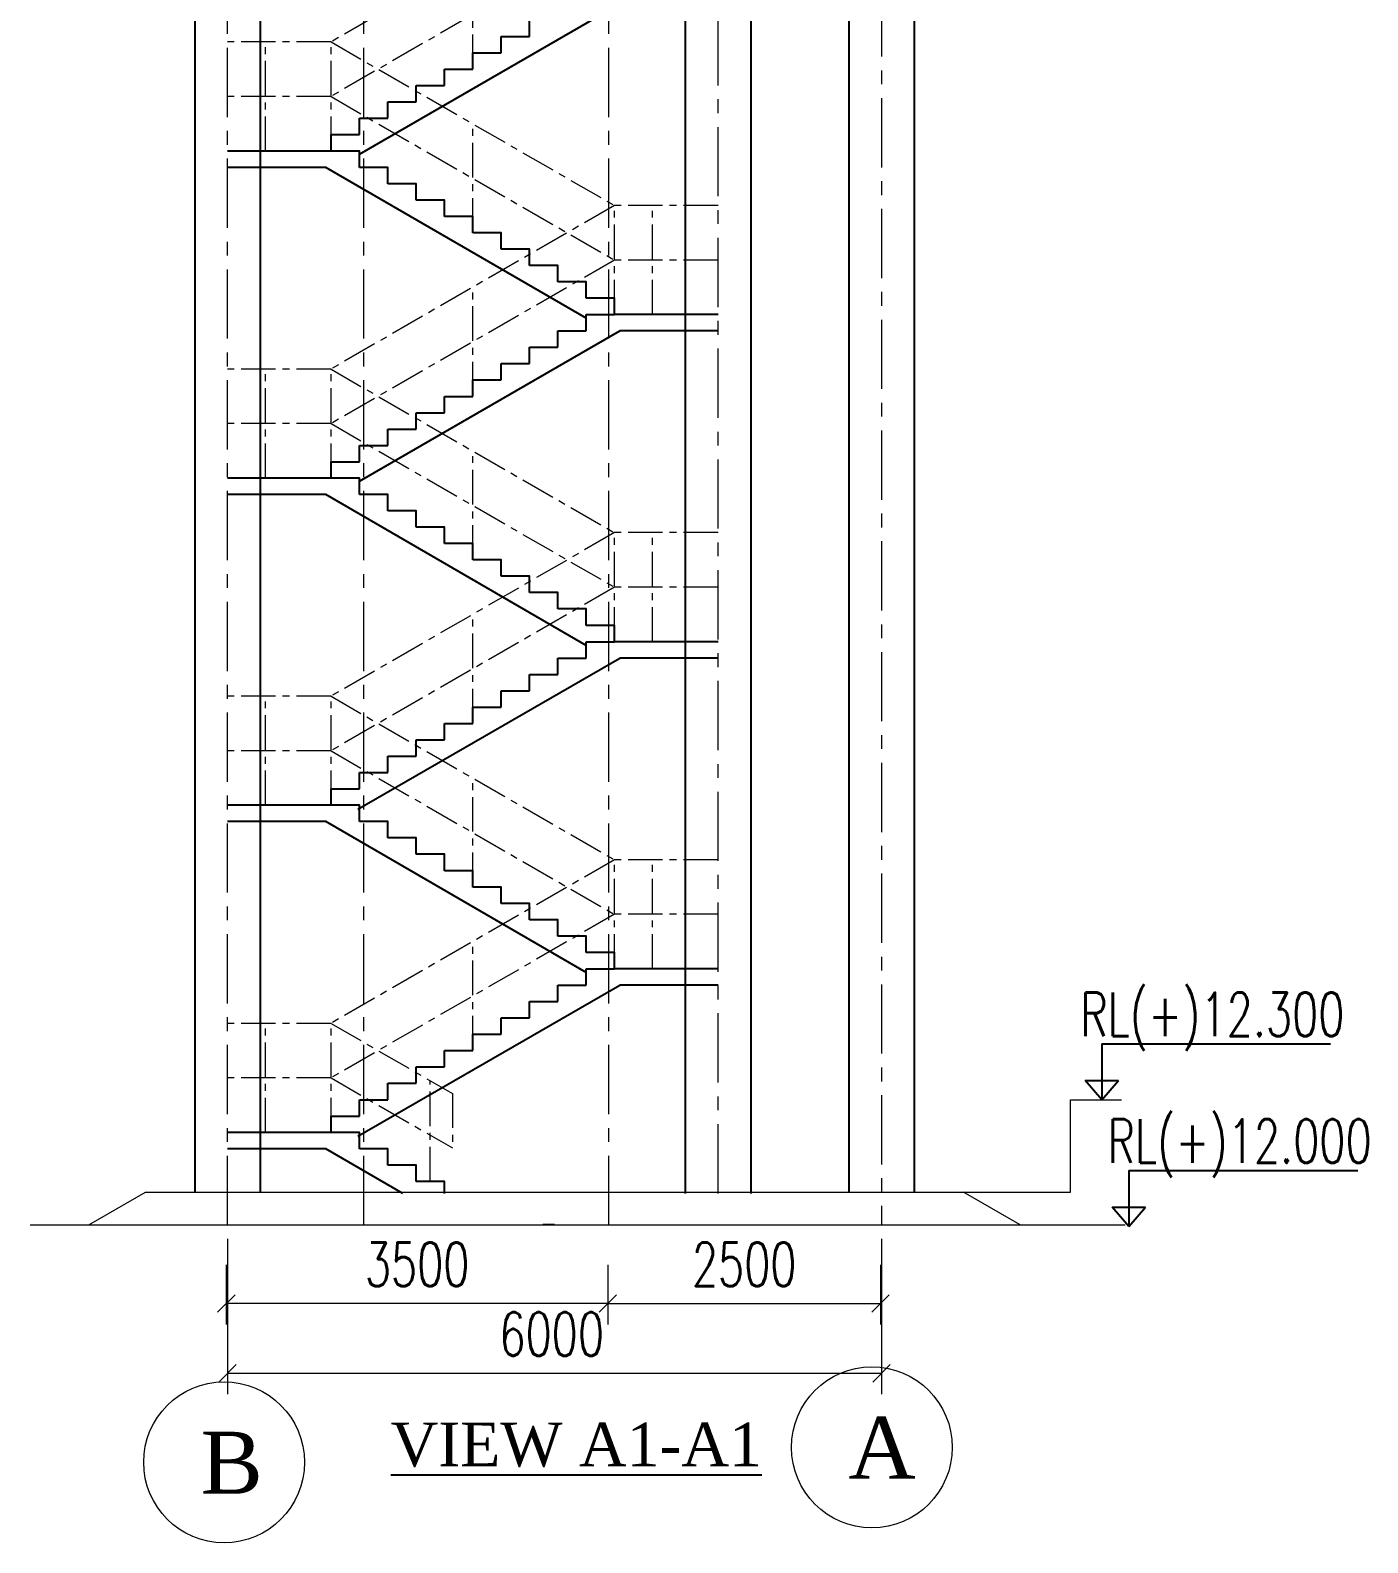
# Model space of a CAD drawing. Header units: millimetres. Extents: x -243837 to -5443, y 40 to 285140.
# Drawn here: x -94545 to -82275, y 88894 to 102764 of the extents above; entities that cross this region are included whole.
import ezdxf

# ---------------------------------------------------------------- set-up
doc = ezdxf.new("R2010")
doc.units = ezdxf.units.MM
doc.linetypes.add('CENTER', pattern=[50.8, 31.75, -6.35, 6.35, -6.35])
doc.linetypes.add('CENTER2', pattern=[1.125, 0.75, -0.125, 0.125, -0.125])
for name, color, linetype in [('035', 4, 'Continuous'), ('3', 3, 'Continuous'), ('object line', 4, 'Continuous')]:
    doc.layers.add(name, color=color, linetype=linetype)
for name, color, linetype, lineweight in [('DIM', 1, 'Continuous', 9), ('R-CENTER', 1, 'CENTER2', 5), ('R-OBJECT', 2, 'Continuous', 20), ('TEXT', 255, 'Continuous', 18)]:
    doc.layers.add(name, color=color, linetype=linetype, lineweight=lineweight)
doc.styles.add('KA', font='romans.shx', dxfattribs={"width": 0.7})
doc.styles.add('TIMES', font='times.ttf')
doc.dimstyles.new('rakesh$0', dxfattribs={"dimscale": 160, "dimtxt": 2.5, "dimasz": 1, "dimexe": 0.8, "dimexo": 0.8, "dimgap": 1, "dimtad": 1, "dimdec": 0, "dimzin": 0, "dimdsep": 46, "dimtxsty": 'KA', "dimblk": 'OBLIQUE', "dimcen": 1.5, "dimclrd": 1, "dimclre": 1, "dimclrt": 2, "dimadec": 0, "dimazin": 0, "dimtfac": 1, "dimtdec": 0, "dimtmove": 0, "dimatfit": 2, "dimfxl": 1, "dimtolj": 1, "dimtzin": 0, "dimlwd": -1, "dimlwe": -1, "dimarcsym": 1})

# ---------------------------------------------------------------- blocks, each defined once
blk = doc.blocks.new('_Oblique')
at = {"color": 0, "linetype": 'ByBlock', "lineweight": -2}
blk.add_line((-0.5, -0.5), (0.5, 0.5), dxfattribs=at)
blk = doc.blocks.new('*D327')
at = {"layer": 'DEFPOINTS', "color": 0, "ltscale": 10, "transparency": 16777216}
for p in [(-92736, 91808), (-86736, 91808), (-92736, 90447)]:
    blk.add_point(p, dxfattribs=at)
at = {"layer": 'R-OBJECT', "color": 1, "ltscale": 10, "transparency": 16777216}
for p, q in [((-92736, 91680), (-92736, 90255)), ((-86736, 91680), (-86736, 90255)), ((-86736, 90447), (-92736, 90447))]:
    blk.add_line(p, q, dxfattribs=at)
at = {"layer": 'R-OBJECT', "color": 1, "ltscale": 10, "transparency": 16777216, "xscale": 160, "yscale": 160, "zscale": 160, "rotation": 180}
blk.add_blockref('_Oblique', (-92736, 90447), dxfattribs=at)
at = {"layer": 'R-OBJECT', "color": 1, "ltscale": 10, "transparency": 16777216, "xscale": 160, "yscale": 160, "zscale": 160}
blk.add_blockref('_Oblique', (-86736, 90447), dxfattribs=at)
at = {"layer": 'R-OBJECT', "color": 2, "ltscale": 10, "transparency": 16777216, "insert": (-89761, 90807), "char_height": 400, "attachment_point": 5, "style": 'KA'}
blk.add_mtext('\\A1;6000', dxfattribs=at)
blk = doc.blocks.new('*D335')
at = {"layer": 'DEFPOINTS', "color": 0, "ltscale": 10, "transparency": 16777216}
for p in [(-89246, 91572, -6791), (-86746, 91572), (-86746, 91087)]:
    blk.add_point(p, dxfattribs=at)
at = {"layer": 'R-OBJECT', "color": 1, "ltscale": 10, "transparency": 16777216}
for p, q in [((-89246, 91444), (-89246, 90895)), ((-86746, 91444), (-86746, 90895)), ((-89246, 91087), (-86746, 91087))]:
    blk.add_line(p, q, dxfattribs=at)
at = {"layer": 'R-OBJECT', "color": 1, "ltscale": 10, "transparency": 16777216, "xscale": 160, "yscale": 160, "zscale": 160, "rotation": 180}
blk.add_blockref('_Oblique', (-89246, 91087), dxfattribs=at)
at = {"layer": 'R-OBJECT', "color": 1, "ltscale": 10, "transparency": 16777216, "xscale": 160, "yscale": 160, "zscale": 160}
blk.add_blockref('_Oblique', (-86746, 91087), dxfattribs=at)
at = {"layer": 'R-OBJECT', "color": 2, "ltscale": 10, "transparency": 16777216, "insert": (-87996, 91447), "char_height": 400, "attachment_point": 5, "style": 'KA'}
blk.add_mtext('\\A1;2500', dxfattribs=at)
blk = doc.blocks.new('*D336')
at = {"layer": 'DEFPOINTS', "color": 0, "ltscale": 10, "transparency": 16777216}
for p in [(-92746, 91572), (-89246, 91571, -6791), (-92746, 91087)]:
    blk.add_point(p, dxfattribs=at)
at = {"layer": 'R-OBJECT', "color": 1, "ltscale": 10, "transparency": 16777216}
for p, q in [((-92746, 91444), (-92746, 90895)), ((-89246, 91443), (-89246, 90895)), ((-89246, 91087), (-92746, 91087))]:
    blk.add_line(p, q, dxfattribs=at)
at = {"layer": 'R-OBJECT', "color": 1, "ltscale": 10, "transparency": 16777216, "xscale": 160, "yscale": 160, "zscale": 160, "rotation": 180}
blk.add_blockref('_Oblique', (-92746, 91087), dxfattribs=at)
at = {"layer": 'R-OBJECT', "color": 1, "ltscale": 10, "transparency": 16777216, "xscale": 160, "yscale": 160, "zscale": 160}
blk.add_blockref('_Oblique', (-89246, 91087), dxfattribs=at)
at = {"layer": 'R-OBJECT', "color": 2, "ltscale": 10, "transparency": 16777216, "insert": (-90996, 91447), "char_height": 400, "attachment_point": 5, "style": 'KA'}
blk.add_mtext('\\A1;3500', dxfattribs=at)
blk = doc.blocks.new('FDFGDGDFGDGD')
at = {"color": 1, "linetype": 'CENTER', "lineweight": 9, "ltscale": 10}
for p, q in [((3550, 9349, -2), (950, 7849, -2)), ((3550, 8849, -2), (950, 7349, -2)), ((2250, 7599, -2), (2250, 8599, -2)), ((950, 7849, -2), (0, 7849, -2)), ((350, 6849, -2), (350, 7849, -2)), ((950, 6849, -2), (950, 7849, -2)), ((950, 7849, -2), (3550, 6349, -2)), ((950, 7349, -2), (0, 7349, -2)), ((950, 7349, -2), (3550, 5849, -2)), ((2250, 6099, -2), (2250, 7099, -2)), ((3550, 6349, -2), (950, 4849, -2)), ((3550, 5349, -2), (3550, 6349, -2)), ((4500, 6349, -2), (3550, 6349, -2)), ((3900, 5349, -2), (3900, 6349, -2)), ((3550, 5849, -2), (950, 4349, -2)), ((4500, 5849, -2), (3550, 5849, -2)), ((2250, 4599, -2), (2250, 5599, -2)), ((950, 4849, -2), (0, 4849, -2)), ((350, 3849, -2), (350, 4849, -2)), ((950, 3849, -2), (950, 4849, -2)), ((950, 4849, -2), (3550, 3349, -2)), ((950, 4349, -2), (0, 4349, -2)), ((950, 4349, -2), (3550, 2849, -2)), ((2250, 3099, -2), (2250, 4099, -2)), ((3550, 3349, -2), (950, 1849, -2)), ((3550, 2349, -2), (3550, 3349, -2)), ((4500, 3349, -2), (3550, 3349, -2)), ((3900, 2349, -2), (3900, 3349, -2)), ((3550, 2849, -2), (950, 1349, -2)), ((4500, 2849, -2), (3550, 2849, -2)), ((2250, 1599, -2), (2250, 2599, -2)), ((950, 1849, -2), (0, 1849, -2)), ((350, 849, -2), (350, 1849, -2)), ((950, 849, -2), (950, 1849, -2)), ((950, 1849, -2), (3550, 349, -2)), ((950, 1349, -2), (0, 1349, -2)), ((950, 1349, -2), (3550, -151, -2)), ((2250, 99, -2), (2250, 1099, -2)), ((3550, 349, -2), (950, -1151, -2)), ((3550, -651, -2), (3550, 349, -2)), ((4500, 349, -2), (3550, 349, -2)), ((3900, -651, -2), (3900, 349, -2)), ((3550, -151, -2), (950, -1651, -2)), ((4500, -151, -2), (3550, -151, -2)), ((2250, -1401, -2), (2250, -401, -2)), ((950, -1151, -2), (0, -1151, -2)), ((350, -2151, -2), (350, -1151, -2)), ((950, -2151, -2), (950, -1151, -2)), ((950, -1151, -2), (2063, -1793, -2)), ((950, -1651, -2), (0, -1651, -2)), ((950, -1651, -2), (2063, -2293, -2)), ((1860, -2601, -2), (1860, -1676, -2)), ((2063, -1793, -2), (2063, -2293, -2))]:
    blk.add_line(p, q, dxfattribs=at)
at = {"layer": '035', "color": 3}
for p, q in [((1210, 6821, -2), (3598, 8199, -2)), ((2770, 7899, -2), (2770, 8049, -2)), ((2510, 7749, -2), (2510, 7899, -2)), ((2510, 7899, -2), (2770, 7899, -2)), ((2250, 7599, -2), (2250, 7749, -2)), ((2250, 7749, -2), (2510, 7749, -2)), ((1990, 7449, -2), (1990, 7599, -2)), ((1990, 7599, -2), (2250, 7599, -2)), ((1730, 7299, -2), (1730, 7449, -2)), ((1730, 7449, -2), (1990, 7449, -2)), ((1470, 7149, -2), (1470, 7299, -2)), ((1470, 7299, -2), (1730, 7299, -2)), ((1210, 6999, -2), (1210, 7149, -2)), ((1210, 7149, -2), (1470, 7149, -2)), ((950, 6849, -2), (950, 6999, -2)), ((950, 6999, -2), (1210, 6999, -2)), ((950, 6849, -2), (0, 6849, -2)), ((1195, 6849, -2), (945, 6849, -2)), ((902, 6699, -2), (0, 6699, -2)), ((3290, 5315, -2), (902, 6699, -2)), ((3290, 5199, -2), (3290, 5349, -2)), ((3290, 5349, -2), (3550, 5349, -2)), ((1210, 3821, -2), (3598, 5199, -2)), ((3030, 5049, -2), (3030, 5199, -2)), ((3030, 5199, -2), (3290, 5199, -2)), ((3550, 5165, -2), (3544, 5168, -2)), ((2770, 4899, -2), (2770, 5049, -2)), ((2770, 5049, -2), (3030, 5049, -2)), ((2510, 4749, -2), (2510, 4899, -2)), ((2510, 4899, -2), (2770, 4899, -2)), ((2250, 4599, -2), (2250, 4749, -2)), ((2250, 4749, -2), (2510, 4749, -2)), ((1990, 4449, -2), (1990, 4599, -2)), ((1990, 4599, -2), (2250, 4599, -2)), ((1730, 4299, -2), (1730, 4449, -2)), ((1730, 4449, -2), (1990, 4449, -2)), ((1470, 4149, -2), (1470, 4299, -2)), ((1470, 4299, -2), (1730, 4299, -2)), ((1210, 3999, -2), (1210, 4149, -2)), ((1210, 4149, -2), (1470, 4149, -2)), ((950, 3849, -2), (950, 3999, -2)), ((950, 3999, -2), (1210, 3999, -2)), ((950, 3849, -2), (0, 3849, -2)), ((1195, 3849, -2), (945, 3849, -2)), ((902, 3699, -2), (0, 3699, -2)), ((3290, 2315, -2), (902, 3699, -2)), ((3290, 2199, -2), (3290, 2349, -2)), ((3290, 2349, -2), (3550, 2349, -2)), ((1195, 813, -2), (3598, 2199, -2)), ((3030, 2049, -2), (3030, 2199, -2)), ((3030, 2199, -2), (3290, 2199, -2)), ((3550, 2165, -2), (3544, 2168, -2)), ((2770, 1899, -2), (2770, 2049, -2)), ((2770, 2049, -2), (3030, 2049, -2)), ((2510, 1749, -2), (2510, 1899, -2)), ((2510, 1899, -2), (2770, 1899, -2)), ((2250, 1599, -2), (2250, 1749, -2)), ((2250, 1749, -2), (2510, 1749, -2)), ((1990, 1449, -2), (1990, 1599, -2)), ((1990, 1599, -2), (2250, 1599, -2)), ((1730, 1299, -2), (1730, 1449, -2)), ((1730, 1449, -2), (1990, 1449, -2)), ((1470, 1149, -2), (1470, 1299, -2)), ((1470, 1299, -2), (1730, 1299, -2)), ((1210, 999, -2), (1210, 1149, -2)), ((1210, 1149, -2), (1470, 1149, -2)), ((950, 849, -2), (950, 999, -2)), ((950, 999, -2), (1210, 999, -2)), ((950, 849, -2), (0, 849, -2)), ((1195, 849, -2), (945, 849, -2)), ((1195, 849, -2), (945, 849, -2)), ((902, 699, -2), (0, 699, -2)), ((3290, -685, -2), (902, 699, -2)), ((3290, -801, -2), (3290, -651, -2)), ((3290, -651, -2), (3550, -651, -2)), ((1195, -2187, -2), (3598, -801, -2)), ((3030, -951, -2), (3030, -801, -2)), ((3030, -801, -2), (3290, -801, -2)), ((3550, -835, -2), (3544, -832, -2)), ((2770, -1101, -2), (2770, -951, -2)), ((2770, -951, -2), (3030, -951, -2)), ((2510, -1251, -2), (2510, -1101, -2)), ((2510, -1101, -2), (2770, -1101, -2)), ((2250, -1401, -2), (2250, -1251, -2)), ((2250, -1251, -2), (2510, -1251, -2)), ((1990, -1551, -2), (1990, -1401, -2)), ((1990, -1401, -2), (2250, -1401, -2)), ((1730, -1701, -2), (1730, -1551, -2)), ((1730, -1551, -2), (1990, -1551, -2)), ((1470, -1851, -2), (1470, -1701, -2)), ((1470, -1701, -2), (1730, -1701, -2)), ((1210, -2001, -2), (1210, -1851, -2)), ((1210, -1851, -2), (1470, -1851, -2)), ((950, -2151, -2), (950, -2001, -2)), ((950, -2001, -2), (1210, -2001, -2)), ((950, -2151, -2), (0, -2151, -2)), ((1195, -2151, -2), (945, -2151, -2)), ((1195, -2151, -2), (945, -2151, -2)), ((902, -2301, -2), (0, -2301, -2)), ((1608, -2710, -2), (902, -2301, -2))]:
    blk.add_line(p, q, dxfattribs=at)
at = {"layer": '035', "color": 3, "elevation": -2}
for points in [[(1210, 6699), (1210, 6849), (950, 6849)], [(1470, 6549), (1470, 6699), (1210, 6699)], [(1730, 6399), (1730, 6549), (1470, 6549)], [(1990, 6249), (1990, 6399), (1730, 6399)], [(2250, 6099), (2250, 6249), (1990, 6249)], [(2510, 5949), (2510, 6099), (2250, 6099)], [(2770, 5799), (2770, 5949), (2510, 5949)], [(3030, 5649), (3030, 5799), (2770, 5799)], [(3290, 5499), (3290, 5649), (3030, 5649)], [(3550, 5349), (3550, 5499), (3290, 5499)], [(1210, 3699), (1210, 3849), (950, 3849)], [(1470, 3549), (1470, 3699), (1210, 3699)], [(1730, 3399), (1730, 3549), (1470, 3549)], [(1990, 3249), (1990, 3399), (1730, 3399)], [(2250, 3099), (2250, 3249), (1990, 3249)], [(2510, 2949), (2510, 3099), (2250, 3099)], [(2770, 2799), (2770, 2949), (2510, 2949)], [(3030, 2649), (3030, 2799), (2770, 2799)], [(3290, 2499), (3290, 2649), (3030, 2649)], [(3550, 2349), (3550, 2499), (3290, 2499)], [(1210, 699), (1210, 849), (950, 849)], [(1470, 549), (1470, 699), (1210, 699)], [(1730, 399), (1730, 549), (1470, 549)], [(1990, 249), (1990, 399), (1730, 399)], [(2250, 99), (2250, 249), (1990, 249)], [(2510, -51), (2510, 99), (2250, 99)], [(2770, -201), (2770, -51), (2510, -51)], [(3030, -351), (3030, -201), (2770, -201)], [(3290, -501), (3290, -351), (3030, -351)], [(3550, -651), (3550, -501), (3290, -501)], [(1210, -2301), (1210, -2151), (950, -2151)], [(1470, -2451), (1470, -2301), (1210, -2301)], [(1730, -2601), (1730, -2451), (1470, -2451)], [(1990, -2710), (1990, -2601), (1730, -2601)]]:
    blk.add_lwpolyline(points, dxfattribs=at)
at = {"layer": '3'}
for p, q in [((4500, 5349, -2), (3550, 5349, -2)), ((4500, 5199, -2), (3598, 5199, -2)), ((4500, 2349, -2), (3550, 2349, -2)), ((4500, 2199, -2), (3598, 2199, -2)), ((4500, -651, -2), (3550, -651, -2)), ((4500, -801, -2), (3598, -801, -2))]:
    blk.add_line(p, q, dxfattribs=at)
at = {"layer": 'object line', "color": 6}
for p, q in [((4200, 32932, -169), (4200, -2710, -169)), ((4800, 32932, -169), (4800, -2710, -169))]:
    blk.add_line(p, q, dxfattribs=at)
at = {"layer": 'R-CENTER', "linetype": 'CENTER', "ltscale": 20}
blk.add_line((4500, -2710, 0), (4500, 32734, 0), dxfattribs=at)

msp = doc.modelspace()

# ---------------------------------------------------------------- linework, layer by layer
at = {"color": 1}
for p, q in [((-84715.97, 93468.44, 0), (-84715.97, 92956.99, 0)), ((-84715.97, 93468.44, 0), (-82617.61, 93468.44, 0)), ((-84715.97, 92956.99, 0), (-84868.98, 93133.21, 0)), ((-84868.98, 93133.21, 0), (-84562.97, 93133.21, 0)), ((-84715.97, 92956.99, 0), (-84562.97, 93133.21, 0)), ((-84465.73, 92306.2), (-84465.73, 91794.76)), ((-84465.73, 92306.2), (-82367.37, 92306.2)), ((-84465.73, 91794.76), (-84618.74, 91970.97)), ((-84618.74, 91970.97), (-84312.73, 91970.97)), ((-84465.73, 91794.76), (-84312.73, 91970.97))]:
    msp.add_line(p, q, dxfattribs=at)
at = {"color": 251, "true_color": 0x636466}
msp.add_line((-89735.73, 91808.09), (-89841.39, 91808.09), dxfattribs=at)
at = {"layer": 'DIM', "color": 1}
for centre in [(-86824.34, 89768.8, -159.78), (-92766.54, 89631.58, -159.78)]:
    msp.add_circle(centre, 737.73, dxfattribs=at)
at = {"layer": 'object line', "color": 6}
for p, q in [((-93035.73, 127741.76), (-93035.73, 92108.09)), ((-92435.73, 127741.76), (-92435.73, 92108.09)), ((-87035.73, 127741.76), (-87035.73, 92108.09)), ((-86435.73, 127741.76), (-86435.73, 92108.09))]:
    msp.add_line(p, q, dxfattribs=at)
at = {"layer": 'R-CENTER', "linetype": 'CENTER', "ltscale": 20}
for p, q in [((-92735.73, 91808.09), (-92735.73, 127542.08, 0)), ((-91485.73, 91808.09), (-91485.73, 127542.08, 0)), ((-89235.77, 91808.09, -6790.89), (-89235.77, 127521.13, -6797)), ((-86735.73, 127542.08, 0), (-86735.73, 91808.09))]:
    msp.add_line(p, q, dxfattribs=at)
at = {"layer": 'R-OBJECT', "color": 1, "ltscale": 10}
for p, q in [((-85001.9, 92108.09, 0), (-85001.9, 92956.99, 0)), ((-85001.9, 92956.99, 0), (-84533.28, 92956.99, 0)), ((-85984.67, 92108.09, 0), (-85001.9, 92108.09, 0))]:
    msp.add_line(p, q, dxfattribs=at)
at = {"layer": 'R-OBJECT'}
for p, q in [((-94006.41, 91808.09, 0), (-93486.8, 92108.09, 0)), ((-93486.8, 92108.09, 0), (-85984.67, 92108.09, 0)), ((-85465.05, 91808.09, 0), (-85984.67, 92108.09, 0)), ((-94544.75, 91808.09), (-84501.02, 91808.09))]:
    msp.add_line(p, q, dxfattribs=at)

# ---------------------------------------------------------------- block references
at = {"layer": 'DIM', "ltscale": 10}
msp.add_blockref('FDFGDGDFGDGD', (-92735.73, 94808.09), dxfattribs=at)

# ---------------------------------------------------------------- texts
at = {"color": 2, "style": 'TIMES'}
msp.add_text('%%UVIEW A1-A1', height=400, dxfattribs=at).set_placement((-91238.28, 89596.02))
at = {"layer": 'R-OBJECT', "ltscale": 10, "char_height": 400, "attachment_point": 5, "style": 'KA'}
for s, insert in [('\\A1;RL(+)12.300', (-83701.6, 93672.81, -119.84)), ('\\A1;RL(+)12.000', (-83451.36, 92510.57, -119.84))]:
    msp.add_mtext(s, dxfattribs=dict(at, insert=insert))
at = {"layer": 'TEXT', "color": 2, "style": 'TIMES'}
for s, p in [('A', (-87040.36, 89482.22, -159.78)), ('B', (-92982.56, 89345, -159.78))]:
    msp.add_text(s, height=567, dxfattribs=at).set_placement(p)

# ---------------------------------------------------------------- dimensions: what is measured, and where the dimension line sits
at = {"layer": 'R-OBJECT', "ltscale": 10}
for base, p1, p2, picture, middle in [((-92746.01, 91086.75), (-89246.05, 91570.67, -6790.89), (-92746.01, 91571.94), '*D336', (-90996.03, 91446.75)), ((-86746.01, 91086.75), (-89246.05, 91571.94, -6790.89), (-86746.01, 91571.94), '*D335', (-87996.03, 91446.75))]:
    dim = msp.add_linear_dim(base=base, p1=p1, p2=p2, dimstyle='rakesh$0', override={"dimexe": 1.2, "dimfxl": 0.18}, dxfattribs=at)
    dim.commit()
    dim.dimension.update_dxf_attribs({"geometry": picture, "text_midpoint": middle})
dim = msp.add_linear_dim(base=(-92735.73, 90446.66), p1=(-86735.73, 91808.09), p2=(-92735.73, 91808.09), dimstyle='rakesh$0', override={"dimexe": 1.2, "dimfxl": 0.18}, dxfattribs=at)
dim.commit()
dim.dimension.update_dxf_attribs({"geometry": '*D327', "text_midpoint": (-89761.43, 90446.66), "dimtype": 160})

doc.saveas('drawing.dxf')
